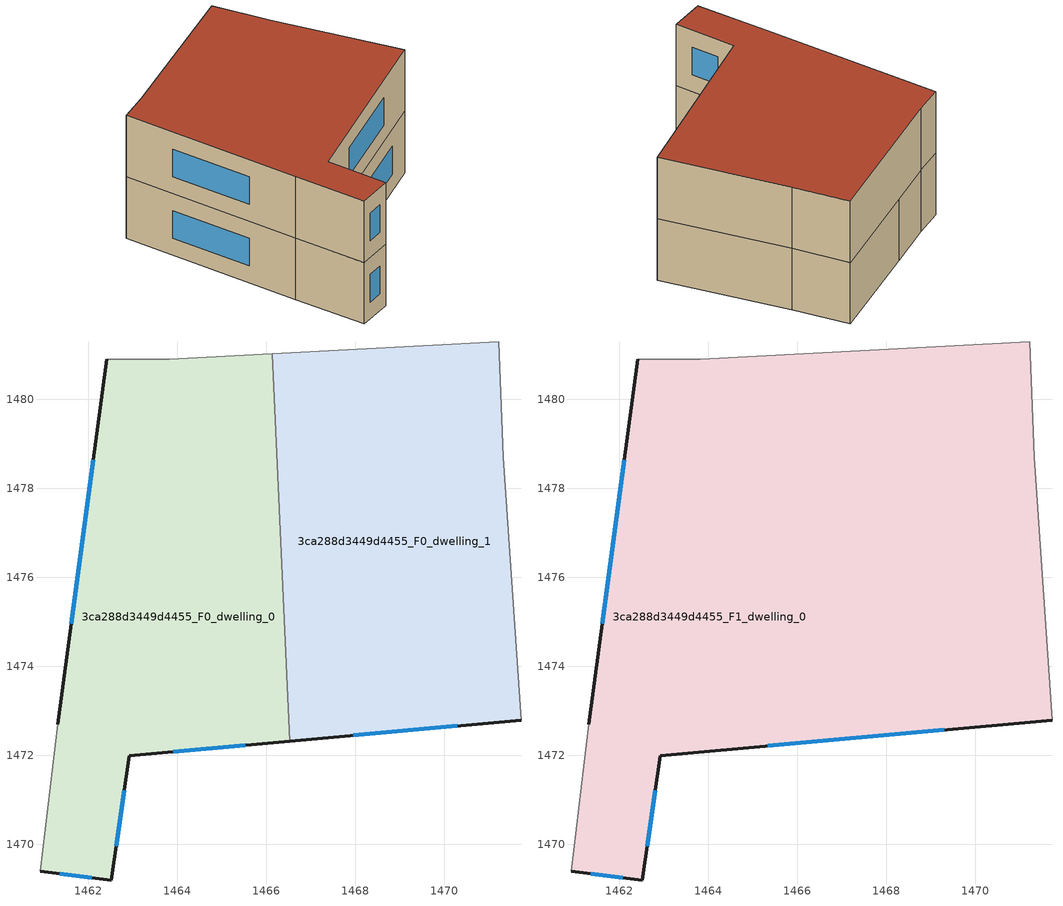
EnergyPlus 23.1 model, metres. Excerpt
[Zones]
3ca288d3449d4455_F0_dwelling_0
 floor ground (EU_floor_Construction): 1466.12,1481.02 1466.52,1472.32 1462.91,1471.99 1462.51,1469.19 1460.91,1469.39 1461.31,1472.69 1462.42,1480.89 1463.82,1480.89 z0
 wall outside (EU_wall_Construction): 1460.91,1469.39 1462.51,1469.19 1462.91,1471.99 1466.52,1472.32 / 1462.42,1480.89 1461.31,1472.69 z0:3
 wall adiabatic (EU_wall_Construction): 1461.31,1472.69 1460.91,1469.39 / 1466.12,1481.02 1463.82,1480.89 1462.42,1480.89 z0:3
 wall to 3ca288d3449d4455_F0_dwelling_1 (EU_wall_Construction): 1466.52,1472.32 1466.12,1481.02 z0:3
 window (EU_Window_Construction): 1462.62,1469.96 1462.8,1471.22 / 1461.35,1469.33 1462.07,1469.24 / 1462.11,1478.64 1461.62,1474.95 / 1463.91,1472.08 1465.53,1472.23 z0.83:2.17
3ca288d3449d4455_F0_dwelling_1
 floor ground (EU_floor_Construction): 1471.22,1481.29 1471.32,1478.69 1471.72,1472.79 1466.52,1472.32 1466.12,1481.02 z0
 wall outside (EU_wall_Construction): 1466.52,1472.32 1471.72,1472.79 z0:3
 wall adiabatic (EU_wall_Construction): 1471.72,1472.79 1471.32,1478.69 1471.22,1481.29 1466.12,1481.02 z0:3
 window (EU_Window_Construction): 1467.95,1472.44 1470.29,1472.66 z0.83:2.17
3ca288d3449d4455_F1_dwelling_0
 floor to 3ca288d3449d4455_F0_dwelling_0 (EU_floor_Construction): 1466.12,1481.02 1466.52,1472.32 1462.91,1471.99 1462.51,1469.19 1460.91,1469.39 1461.31,1472.69 1462.42,1480.89 1463.82,1480.89 z3
 floor to 3ca288d3449d4455_F0_dwelling_1 (EU_floor_Construction): 1471.22,1481.29 1471.32,1478.69 1471.72,1472.79 1466.52,1472.32 1466.12,1481.02 z3
 wall outside (EU_wall_Construction): 1460.91,1469.39 1462.51,1469.19 1462.91,1471.99 1471.72,1472.79 / 1462.42,1480.89 1461.31,1472.69 z3:6
 wall adiabatic (EU_wall_Construction): 1461.31,1472.69 1460.91,1469.39 / 1471.72,1472.79 1471.32,1478.69 1471.22,1481.29 1463.82,1480.89 1462.42,1480.89 z3:6
 window (EU_Window_Construction): 1465.34,1472.21 1469.3,1472.57 / 1462.62,1469.96 1462.8,1471.22 / 1461.35,1469.33 1462.07,1469.24 / 1462.11,1478.64 1461.62,1474.95 z3.83:5.17
 roof outside (EU_roof_Construction): 1471.72,1472.79 1471.32,1478.69 1471.22,1481.29 1463.82,1480.89 1462.42,1480.89 1461.31,1472.69 1460.91,1469.39 1462.51,1469.19 1462.91,1471.99 z6
[Building]
EU S2 Campaign: North Axis=0; Terrain=City; Solar Distribution=FullExterior
[Site:Location]
Lyon-Bron: Latitude=45.75; Longitude=5; Time Zone=1; Elevation=198
[SizingPeriod:WeatherFileDays]
AnnualSizingPeriod: Begin Month=1; Begin Day of Month=1; End Month=12; End Day of Month=31; Day of Week for Start Day=Monday; Use Weather File Daylight Saving Period=No; Use Weather File Rain and Snow Indicators=No
[MATERIAL]
EU_InternalMass_Material: Roughness=MediumRough; Thickness=0.1; Conductivity=1; Density=1800; Specific Heat=900; Thermal Absorptance=0.9; Solar Absorptance=0.7; Visible Absorptance=0.7
[MATERIAL:NOMASS] Roughness=MediumRough; Thermal Absorptance=0.9; Solar Absorptance=0.7; Visible Absorptance=0.7
Name | Thermal Resistance
EU_wall_NoMass | 0.87146
EU_roof_NoMass | 0.842276
EU_floor_NoMass | 0.496999
[WINDOWMATERIAL:SIMPLEGLAZINGSYSTEM]
EU_Window_SimpleGlazing: UFactor=2.2525; Solar Heat Gain Coefficient=0.76; Visible Transmittance=0.76
[CONSTRUCTION]
EU_wall_Construction: EU_wall_NoMass
EU_roof_Construction: EU_roof_NoMass
EU_floor_Construction: EU_floor_NoMass
EU_Window_Construction: EU_Window_SimpleGlazing
EU_InternalMass_Construction: EU_InternalMass_Material
[ZONE] Type=1; Multiplier=1; Ceiling Height=autocalculate; Floor Area=autocalculate; Part of Total Floor Area=Yes
Name | Volume
3ca288d3449d4455_F0_dwelling_0 | 132.727
3ca288d3449d4455_F1_dwelling_0 | 265.452
3ca288d3449d4455_F0_dwelling_1 | 132.725
[INTERNALMASS] Construction=EU_InternalMass_Construction
Name | Zone or ZoneList | Surface Area
3ca288d3449d4455_F0_dwelling_0_EU_InternalMass | 3ca288d3449d4455_F0_dwelling_0 | 44.2421
3ca288d3449d4455_F0_dwelling_1_EU_InternalMass | 3ca288d3449d4455_F0_dwelling_1 | 44.2419
3ca288d3449d4455_F1_dwelling_0_EU_InternalMass | 3ca288d3449d4455_F1_dwelling_0 | 88.484
[OTHEREQUIPMENT] Fuel Type=Electricity; Design Level Calculation Method=Watts/Area; Power per Zone Floor Area=1; Fraction Latent=0; Fraction Radiant=0; Fraction Lost=0; Carbon Dioxide Generation Rate=0; EndUse Subcategory=EU_Step8_InternalGains
Name | Zone or ZoneList or Space or SpaceList | Schedule
EU_Step8_InternalGain_3ca288d3449d4455_F0_dwelling_0_f000 | 3ca288d3449d4455_F0_dwelling_0 | EU_Step8_GainSchedule_3ca288d3449d4455_F0_dwelling_0_f000
EU_Step8_InternalGain_3ca288d3449d4455_F0_dwelling_1_f000 | 3ca288d3449d4455_F0_dwelling_1 | EU_Step8_GainSchedule_3ca288d3449d4455_F0_dwelling_1_f000
EU_Step8_InternalGain_3ca288d3449d4455_F1_dwelling_0_f000 | 3ca288d3449d4455_F1_dwelling_0 | EU_Step8_GainSchedule_3ca288d3449d4455_F1_dwelling_0_f000
[ZONEVENTILATION:DESIGNFLOWRATE] Schedule=EU_AlwaysOn; Design Flow Rate Calculation Method=AirChanges/Hour; Air Changes per Hour=0.425; Ventilation Type=Natural; Fan Pressure Rise=0; Fan Total Efficiency=1; Constant Term Coefficient=1; Temperature Term Coefficient=0; Velocity Term Coefficient=0; Velocity Squared Term Coefficient=0; Minimum Indoor Temperature=-100; Maximum Indoor Temperature=100; Delta Temperature=-100; Minimum Outdoor Temperature=-100; Maximum Outdoor Temperature=100; Maximum Wind Speed=40
Name | Zone or ZoneList or Space or SpaceList
EU_ConstantAir_3ca288d3449d4455_F0_dwelling_0 | 3ca288d3449d4455_F0_dwelling_0
EU_ConstantAir_3ca288d3449d4455_F0_dwelling_1 | 3ca288d3449d4455_F0_dwelling_1
EU_ConstantAir_3ca288d3449d4455_F1_dwelling_0 | 3ca288d3449d4455_F1_dwelling_0
[HVACTEMPLATE:THERMOSTAT] Constant Heating Setpoint=20; Constant Cooling Setpoint=50
EU_HeatOnly_3ca288d3449d4455_F0_dwelling_0; EU_HeatOnly_3ca288d3449d4455_F0_dwelling_1; EU_HeatOnly_3ca288d3449d4455_F1_dwelling_0
[HVACTEMPLATE:ZONE:IDEALLOADSAIRSYSTEM] System Availability Schedule=EU_AlwaysOn; Maximum Heating Supply Air Temperature=50; Minimum Cooling Supply Air Temperature=13; Maximum Heating Supply Air Humidity Ratio=0.0156; Minimum Cooling Supply Air Humidity Ratio=0.0077; Heating Limit=NoLimit; Cooling Limit=NoLimit; Heating Availability Schedule=EU_AlwaysOn; Cooling Availability Schedule=EU_CoolingOff; Dehumidification Control Type=ConstantSensibleHeatRatio; Cooling Sensible Heat Ratio=0.7; Dehumidification Setpoint=60; Humidification Control Type=None; Humidification Setpoint=30; Outdoor Air Method=None; Outdoor Air Flow Rate per Person=0.00944; Outdoor Air Flow Rate per Zone Floor Area=0; Outdoor Air Flow Rate per Zone=0; Demand Controlled Ventilation Type=None; Outdoor Air Economizer Type=NoEconomizer; Heat Recovery Type=None; Sensible Heat Recovery Effectiveness=0.7; Latent Heat Recovery Effectiveness=0.65
Name | Template Thermostat
3ca288d3449d4455_F0_dwelling_0 | EU_HeatOnly_3ca288d3449d4455_F0_dwelling_0
3ca288d3449d4455_F0_dwelling_1 | EU_HeatOnly_3ca288d3449d4455_F0_dwelling_1
3ca288d3449d4455_F1_dwelling_0 | EU_HeatOnly_3ca288d3449d4455_F1_dwelling_0
[SIZING:ZONE] Zone Cooling Design Supply Air Temperature Input Method=SupplyAirTemperature; Zone Cooling Design Supply Air Temperature=13; Zone Heating Design Supply Air Temperature Input Method=SupplyAirTemperature; Zone Heating Design Supply Air Temperature=50; Zone Cooling Design Supply Air Humidity Ratio=0.008; Zone Heating Design Supply Air Humidity Ratio=0.008; Cooling Design Air Flow Method=DesignDay; Cooling Design Air Flow Rate=0; Cooling Minimum Air Flow per Zone Floor Area=0.000762; Cooling Minimum Air Flow=0; Cooling Minimum Air Flow Fraction=0.2; Heating Design Air Flow Method=DesignDay; Heating Design Air Flow Rate=0; Heating Maximum Air Flow per Zone Floor Area=0.002032; Heating Maximum Air Flow=0.141576; Heating Maximum Air Flow Fraction=0.3; Account for Dedicated Outdoor Air System=No; Dedicated Outdoor Air System Control Strategy=NeutralSupplyAir; Dedicated Outdoor Air Low Setpoint Temperature for Design=autosize; Dedicated Outdoor Air High Setpoint Temperature for Design=autosize; Zone Load Sizing Method=Sensible Load Only No Latent Load; Zone Latent Cooling Design Supply Air Humidity Ratio Input Method=HumidityRatioDifference; Zone Cooling Design Supply Air Humidity Ratio Difference=0.005; Zone Latent Heating Design Supply Air Humidity Ratio Input Method=HumidityRatioDifference; Zone Humidification Design Supply Air Humidity Ratio Difference=0.005
3ca288d3449d4455_F0_dwelling_0; 3ca288d3449d4455_F0_dwelling_1; 3ca288d3449d4455_F1_dwelling_0
[SCHEDULE:CONSTANT]
Name | Hourly Value
EU_AlwaysOn | 1
EU_CoolingOff | 0
[SCHEDULE:FILE] Column Number=1; Rows to Skip at Top=0; Number of Hours of Data=8760; Column Separator=Comma; Interpolate to Timestep=No; Minutes per Item=60; Adjust Schedule for Daylight Savings=Yes
Name | File
EU_Step8_GainSchedule_3ca288d3449d4455_F0_dwelling_0_f000 | ../../schedules/3ca288d3449d4455/3ca288d3449d4455_F0_dwelling_0_f000_gain.csv
EU_Step8_GainSchedule_3ca288d3449d4455_F0_dwelling_1_f000 | ../../schedules/3ca288d3449d4455/3ca288d3449d4455_F0_dwelling_1_f000_gain.csv
EU_Step8_GainSchedule_3ca288d3449d4455_F1_dwelling_0_f000 | ../../schedules/3ca288d3449d4455/3ca288d3449d4455_F1_dwelling_0_f000_gain.csv
